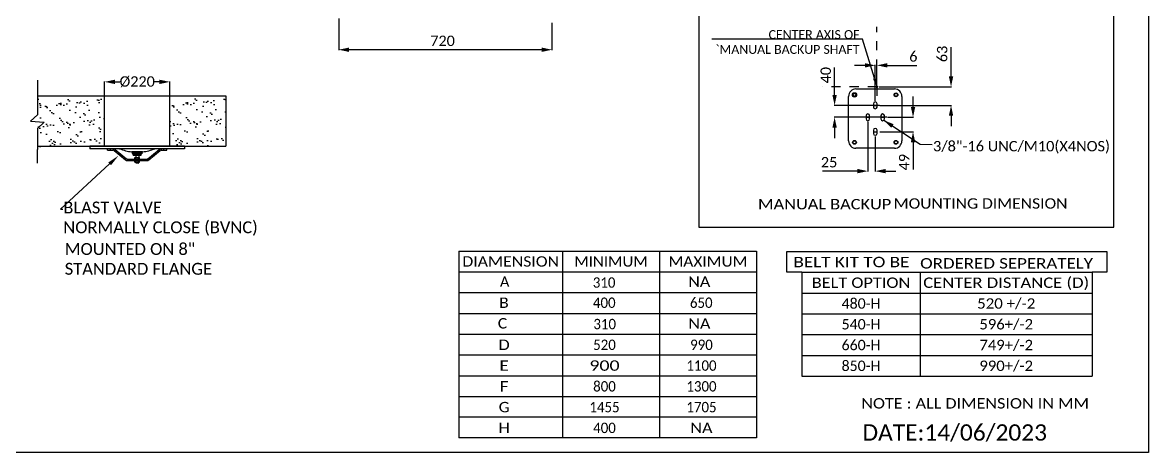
# Model space of a CAD drawing. Header units: millimetres. Extents: x 11802 to 19889, y -472 to 9054.
# Drawn here: x 14405 to 18205, y 4777 to 6226 of the extents above; entities that cross this region are included whole.
import ezdxf
from ezdxf import colors
from ezdxf.entities.mleader import LeaderData, LeaderLine
from ezdxf.enums import TextEntityAlignment as Align
from ezdxf.math import Vec2, Vec3

# ---------------------------------------------------------------- set-up
doc = ezdxf.new("R2010")
doc.units = ezdxf.units.MM
doc.header["$LTSCALE"] = 307.34
doc.header["$PDMODE"] = 3
doc.header["$PDSIZE"] = 8
doc.linetypes.add('DASHED', pattern=[0.2, 0.1, -0.1])
doc.layers.get('0').update_dxf_attribs({"linetype": 'CONTINUOUS'})
doc.layers.get('Defpoints').update_dxf_attribs({"linetype": 'CONTINUOUS'})
for name, color, linetype in [('00_BUW_DATUM', 7, 'CONTINUOUS'), ('02___PRT_ALL_AXES', 7, 'CONTINUOUS'), ('03___PRT_ALL_CURVES', 7, 'CONTINUOUS')]:
    doc.layers.add(name, color=color, linetype=linetype)
doc.styles.get("Standard").update_dxf_attribs({"font": 'calibri.ttf'})
doc.dimstyles.new('DIMSTYLE_1', dxfattribs={"dimtxt": 35, "dimasz": 35, "dimexe": 1.5, "dimexo": 1, "dimgap": 0.875, "dimtad": 1, "dimdsep": 46, "dimtxsty": 'Standard', "dimblk": '_FILLED', "dimblk1": '_FILLED', "dimblk2": '_FILLED', "dimcen": 0.09, "dimazin": 2, "dimtp": 0.01, "dimtm": 0.01, "dimtfac": 1, "dimtofl": 0, "dimtmove": 0, "dimatfit": 3, "dimldrblk": '_FILLED', "dimfxl": 1, "dimtolj": 1, "dimarcsym": 0})
doc.dimstyles.new('DIMSTYLE_2', dxfattribs={"dimtxt": 35, "dimasz": 35, "dimexe": 1.5, "dimexo": 1, "dimgap": 0.875, "dimtad": 1, "dimdec": 0, "dimdsep": 46, "dimtxsty": 'Standard', "dimblk": '_FILLED', "dimblk1": '_FILLED', "dimblk2": '_FILLED', "dimcen": 0.09, "dimazin": 2, "dimtp": 0.01, "dimtm": 0.01, "dimtfac": 1, "dimtdec": 0, "dimtofl": 0, "dimtmove": 0, "dimatfit": 3, "dimldrblk": '_FILLED', "dimfxl": 1, "dimtolj": 1, "dimarcsym": 0})
doc.dimstyles.get("Standard").update_dxf_attribs({"dimtxt": 35, "dimasz": 35, "dimexe": 1.5, "dimexo": 1, "dimtad": 1, "dimdsep": 46, "dimtxsty": 'Standard', "dimblk": '_FILLED', "dimblk1": '_FILLED', "dimblk2": '_FILLED', "dimcen": 0.09, "dimazin": 2, "dimtol": 1, "dimtp": 0.01, "dimtm": 0.01, "dimtfac": 1, "dimtofl": 0, "dimtmove": 0, "dimatfit": 3, "dimldrblk": '_FILLED', "dimfxl": 1, "dimtolj": 1, "dimarcsym": 0})

# ---------------------------------------------------------------- blocks, each defined once
blk = doc.blocks.new('_FILLED')
at = {"color": 0, "linetype": 'ByBlock'}
blk.add_solid([(0, 0), (-1, 0.21), (-1, -0.21)], dxfattribs=at)
blk = doc.blocks.new('*D787')
at = {"color": 0, "linetype": 'Continuous', "lineweight": -2}
for p, q in [((15472.4, 6239.9), (15472.4, 6132.8)), ((16192.1, 6224.9), (16192.1, 6132.8)), ((16157.1, 6134.3), (15507.4, 6134.3))]:
    blk.add_line(p, q, dxfattribs=at)
at = {"layer": 'Defpoints', "color": 0}
for p in [(15472.4, 6240.9), (16192.1, 6225.9), (15472.4, 6134.3)]:
    blk.add_point(p, dxfattribs=at)
at = {"color": 0, "linetype": 'ByBlock', "lineweight": -2, "xscale": 35, "yscale": 35, "zscale": 35, "rotation": 180}
blk.add_blockref('_FILLED', (15472.4, 6134.3), dxfattribs=at)
at = {"color": 0, "linetype": 'ByBlock', "lineweight": -2, "xscale": 35, "yscale": 35, "zscale": 35}
blk.add_blockref('_FILLED', (16192.1, 6134.3), dxfattribs=at)
at = {"color": 0, "insert": (15822.9, 6181.9), "char_height": 35, "attachment_point": 2, "line_spacing_factor": 0.9}
blk.add_mtext('\\A1;720', dxfattribs=at)
blk = doc.blocks.new('*D800')
at = {"color": 0, "linetype": 'Continuous', "lineweight": -2}
for p, q in [((17538.8, 6044.4), (17538.8, 6143)), ((17296.7, 6009.4), (17540.3, 6009.4)), ((17299, 5946.7), (17540.3, 5946.7)), ((17538.8, 5911.7), (17538.8, 5876.7))]:
    blk.add_line(p, q, dxfattribs=at)
at = {"layer": 'Defpoints', "color": 0}
for p in [(17295.7, 6009.4), (17538.8, 6009.4), (17298, 5946.7)]:
    blk.add_point(p, dxfattribs=at)
at = {"color": 0, "linetype": 'ByBlock', "lineweight": -2, "xscale": 35, "yscale": 35, "zscale": 35}
for p, rotation in [((17538.8, 6009.4), 270), ((17538.8, 5946.7), 90)]:
    blk.add_blockref('_FILLED', p, dxfattribs=dict(at, rotation=rotation))
at = {"color": 0, "insert": (17491.2, 6092.4), "char_height": 35, "attachment_point": 1, "rotation": 90, "line_spacing_factor": 0.9}
blk.add_mtext('\\A1;\\A1;63', dxfattribs=at)
blk = doc.blocks.new('*D801')
at = {"color": 0, "linetype": 'Continuous', "lineweight": -2}
for p, q in [((17248, 6081.7), (17213, 6081.7)), ((17283, 5962.2), (17283, 6083.2)), ((17288.7, 6005.9), (17288.7, 6083.2)), ((17323.7, 6081.7), (17423.9, 6081.7))]:
    blk.add_line(p, q, dxfattribs=at)
at = {"layer": 'Defpoints', "color": 0}
for p in [(17288.7, 6081.7), (17288.7, 6004.9), (17283, 5961.2)]:
    blk.add_point(p, dxfattribs=at)
at = {"color": 0, "linetype": 'ByBlock', "lineweight": -2, "xscale": 35, "yscale": 35, "zscale": 35}
blk.add_blockref('_FILLED', (17283, 6081.7), dxfattribs=at)
at = {"color": 0, "linetype": 'ByBlock', "lineweight": -2, "xscale": 35, "yscale": 35, "zscale": 35, "rotation": 180}
blk.add_blockref('_FILLED', (17288.7, 6081.7), dxfattribs=at)
at = {"color": 0, "insert": (17411.6, 6129.3), "char_height": 35, "attachment_point": 2, "line_spacing_factor": 0.9}
blk.add_mtext('\\A1;\\A1;6', dxfattribs=at)
blk = doc.blocks.new('*D802')
at = {"color": 0, "linetype": 'Continuous', "lineweight": -2}
for p, q in [((17258, 5891.2), (17258, 5723.7)), ((17283, 5842.2), (17283, 5723.7)), ((17223, 5725.2), (17104.5, 5725.2)), ((17318, 5725.2), (17353, 5725.2))]:
    blk.add_line(p, q, dxfattribs=at)
at = {"layer": 'Defpoints', "color": 0}
for p in [(17258, 5892.2), (17283, 5843.2), (17283, 5725.2)]:
    blk.add_point(p, dxfattribs=at)
at = {"color": 0, "linetype": 'ByBlock', "lineweight": -2, "xscale": 35, "yscale": 35, "zscale": 35}
blk.add_blockref('_FILLED', (17258, 5725.2), dxfattribs=at)
at = {"color": 0, "linetype": 'ByBlock', "lineweight": -2, "xscale": 35, "yscale": 35, "zscale": 35, "rotation": 180}
blk.add_blockref('_FILLED', (17283, 5725.2), dxfattribs=at)
at = {"color": 0, "insert": (17154.9, 5772.7), "char_height": 35, "attachment_point": 3, "line_spacing_factor": 0.9}
blk.add_mtext('\\A1;25', dxfattribs=at)
blk = doc.blocks.new('*D803')
at = {"color": 0, "linetype": 'Continuous', "lineweight": -2}
for p, q in [((17145.8, 5981.7), (17145.8, 6074.3)), ((17297, 5946.7), (17144.3, 5946.7)), ((17322, 5906.7), (17144.3, 5906.7)), ((17145.8, 5871.7), (17145.8, 5836.7))]:
    blk.add_line(p, q, dxfattribs=at)
at = {"layer": 'Defpoints', "color": 0}
for p in [(17298, 5946.7), (17145.8, 5906.7), (17323, 5906.7)]:
    blk.add_point(p, dxfattribs=at)
at = {"color": 0, "linetype": 'ByBlock', "lineweight": -2, "xscale": 35, "yscale": 35, "zscale": 35}
for p, rotation in [((17145.8, 5946.7), 270), ((17145.8, 5906.7), 90)]:
    blk.add_blockref('_FILLED', p, dxfattribs=dict(at, rotation=rotation))
at = {"color": 0, "insert": (17098.3, 6020.8), "char_height": 35, "attachment_point": 1, "rotation": 90, "line_spacing_factor": 0.9}
blk.add_mtext('\\A1;40', dxfattribs=at)
blk = doc.blocks.new('*D804')
at = {"color": 0, "linetype": 'Continuous', "lineweight": -2}
for p, q in [((17410.6, 5941.7), (17410.6, 5976.7)), ((17324, 5906.7), (17412.1, 5906.7)), ((17299, 5857.7), (17412.1, 5857.7)), ((17410.6, 5822.7), (17410.6, 5730.4))]:
    blk.add_line(p, q, dxfattribs=at)
at = {"layer": 'Defpoints', "color": 0}
for p in [(17323, 5906.7), (17410.6, 5906.7), (17298, 5857.7)]:
    blk.add_point(p, dxfattribs=at)
at = {"color": 0, "linetype": 'ByBlock', "lineweight": -2, "xscale": 35, "yscale": 35, "zscale": 35}
for p, rotation in [((17410.6, 5906.7), 270), ((17410.6, 5857.7), 90)]:
    blk.add_blockref('_FILLED', p, dxfattribs=dict(at, rotation=rotation))
at = {"color": 0, "insert": (17363.1, 5783.1), "char_height": 35, "attachment_point": 3, "rotation": 90, "line_spacing_factor": 0.9}
blk.add_mtext('\\A1;49', dxfattribs=at)
blk = doc.blocks.new('*D818')
at = {"color": 0, "lineweight": -2}
for p, q in [((14682.4, 5979.8), (14682.4, 6027.5)), ((14717.4, 6026), (14733.8, 6026)), ((14867.4, 6026), (14850.9, 6026)), ((14902.4, 5979.8), (14902.4, 6027.5))]:
    blk.add_line(p, q, dxfattribs=at)
at = {"layer": 'Defpoints', "color": 0}
for p in [(14902.4, 6026), (14682.4, 5978.8), (14902.4, 5978.8)]:
    blk.add_point(p, dxfattribs=at)
at = {"color": 0, "linetype": 'ByBlock', "lineweight": -2, "xscale": 35, "yscale": 35, "zscale": 35, "rotation": 180}
blk.add_blockref('_FILLED', (14682.4, 6026), dxfattribs=at)
at = {"color": 0, "linetype": 'ByBlock', "lineweight": -2, "xscale": 35, "yscale": 35, "zscale": 35}
blk.add_blockref('_FILLED', (14902.4, 6026), dxfattribs=at)
at = {"color": 0, "insert": (14792.4, 6026), "char_height": 35, "attachment_point": 5}
blk.add_mtext('\\A1;\\A1;%%C220', dxfattribs=at)

msp = doc.modelspace()

# ---------------------------------------------------------------- hatches: boundary and pattern name
at = {"linetype": 'ByBlock', "lineweight": 30}
h = msp.add_hatch(dxfattribs=at)
h.set_pattern_fill('AR-SAND', color=256)
h.set_pattern_definition([(37.5, (4112.79, 5234.83), (-1.60003, 48.94132), [0, -38.608, 0, -43.18, 0, -41.275]), (7.5, (4112.79, 5234.83), (44.95233, 71.6825), [0, -20.828, 0, -34.798, 0, -13.335]), (327.5, (4081.55, 5234.83), (79.09924, 0.14372), [0, -12.7, 0, -45.72, 0, -59.69]), (317.5, (4081.55, 5234.83), (76.35565, 22.29293), [0, -6.35, 0, -29.972, 0, -34.29])])
h.paths.add_polyline_path([(14455.35303, 5976.68101), (14682.39524, 5978.62185), (14682.39524, 5808.88369), (14455.35303, 5806.94286)])
h = msp.add_hatch(dxfattribs=at)
h.set_pattern_fill('AR-SAND', color=256)
h.set_pattern_definition([(37.5, (4540.854, 5237.044), (-1.60003, 48.94132), [0, -38.608, 0, -43.18, 0, -41.275]), (7.5, (4540.854, 5237.044), (44.95233, 71.6825), [0, -20.828, 0, -34.798, 0, -13.335]), (327.5, (4509.61, 5237.044), (79.09924, 0.14372), [0, -12.7, 0, -45.72, 0, -59.69]), (317.5, (4509.61, 5237.044), (76.35565, 22.29293), [0, -6.35, 0, -29.972, 0, -34.29])])
h.paths.add_polyline_path([(14902.39524, 5978.75277), (15091.97901, 5978.75277), (15091.97901, 5809.01462), (14902.39524, 5809.01462)])

# ---------------------------------------------------------------- linework, layer by layer
for p, q in [((16687.72138, 6336.35808), (16687.72138, 5536.35808)), ((18087.72138, 5536.35808), (18087.72138, 6336.35808)), ((14455.35303, 6006.97129), (14455.35303, 5936.97129)), ((14455.35303, 6006.97129), (14455.35303, 5936.97129)), ((14455.35303, 5978.75277), (15091.97901, 5978.75277)), ((14682.39524, 5808.75277), (14682.39524, 5978.75277)), ((14902.39524, 5808.75277), (14902.39524, 5978.75277)), ((15091.97901, 5978.75277), (15091.97901, 5808.75277)), ((14455.35303, 5868.31194), (14455.35303, 5798.31194)), ((14455.35303, 5868.31194), (14455.35303, 5798.31194)), ((14455.35303, 5752.10993), (14455.35303, 5798.31194)), ((14455.35303, 5752.10993), (14455.35303, 5798.31194)), ((14632.39524, 5808.75277), (14792.39524, 5808.75277)), ((14792.39524, 5808.75277), (14682.39524, 5808.75277)), ((14792.39524, 5808.75277), (14902.39524, 5808.75277)), ((16687.72138, 5536.35808), (18087.72138, 5536.35808)), ((18064.98166, 5454.09652), (18064.98166, 5384.09652)), ((16882.19609, 4965.71434), (16882.19609, 4895.71434)), ((16882.19609, 4895.71434), (15877.69609, 4895.71434)), ((16882.19609, 4895.71434), (16882.19609, 4825.71434)), ((16882.19609, 4825.71434), (15877.69609, 4825.71434))]:
    msp.add_line(p, q)
at = {"linetype": 'DASHED'}
for q in [(17288.65414, 6211.93899), (17104.10108, 6009.38782), (17288.65414, 5973.08439)]:
    msp.add_line((17288.65414, 6009.38782), q, dxfattribs=at)
at = {"linetype": 'ByBlock'}
for p, q in [((14455.35303, 5983.75277), (14455.35303, 5915.31194)), ((15091.97901, 5958.75277), (15091.97901, 5808.75277)), ((14455.35303, 5868.31194), (14455.35303, 5808.75277)), ((14455.35303, 5808.75277), (15091.97901, 5808.75277)), ((14455.35303, 5808.75277), (15091.97901, 5808.75277)), ((16984.98166, 5384.09652), (16984.98166, 5454.09652)), ((16984.98166, 5454.09652), (18014.98166, 5454.09652)), ((18014.98166, 5454.09652), (18064.98166, 5454.09652)), ((17034.98166, 5384.09652), (16984.98166, 5384.09652)), ((18064.98166, 5384.09652), (18014.98166, 5384.09652))]:
    msp.add_line(p, q, dxfattribs=at)
at = {"color": 0, "linetype": 'Continuous'}
for p, q in [((17192.99059, 5827.20864), (17192.99059, 5977.20864)), ((17215.00165, 5986.43509), (17215.31165, 5986.97203)), ((17217.99059, 6002.20864), (17347.99059, 6002.20864)), ((17372.99059, 5977.20864), (17372.99059, 5827.20864)), ((17276.99059, 5952.20864), (17276.99059, 5941.20864)), ((17276.99059, 5946.70864), (17288.99059, 5946.70864)), ((17288.99059, 5941.20864), (17288.99059, 5952.20864)), ((17251.99059, 5912.20864), (17251.99059, 5901.20864)), ((17251.99059, 5906.70864), (17263.99059, 5906.70864)), ((17263.99059, 5901.20864), (17263.99059, 5912.20864)), ((17301.99059, 5912.20864), (17301.99059, 5901.20864)), ((17301.99059, 5906.70864), (17313.99059, 5906.70864)), ((17304.82852, 5915.51545), (17302.98757, 5915.51545)), ((17313.99059, 5901.20864), (17313.99059, 5912.20864)), ((17276.99059, 5863.20864), (17276.99059, 5852.20864)), ((17276.99059, 5857.70864), (17288.99059, 5857.70864)), ((17288.99059, 5852.20864), (17288.99059, 5863.20864)), ((14692.39524, 5795.75277), (14692.39524, 5800.75277)), ((14692.39524, 5795.75277), (14711.77474, 5795.75277)), ((14702.39524, 5795.75277), (14702.39524, 5800.75277)), ((14711.77474, 5800.75277), (14711.77474, 5795.75277)), ((14718.17659, 5798.43499), (14714.97567, 5794.59388)), ((14714.97567, 5794.59388), (14752.80365, 5763.07056)), ((14718.17659, 5798.43499), (14756.00457, 5766.91167)), ((14745.44377, 5800.75277), (14745.44377, 5800.15277)), ((14841.9225, 5800.15277), (14745.44377, 5800.15277)), ((14746.46002, 5799.95277), (14746.46002, 5800.15277)), ((14840.90624, 5799.95277), (14746.46002, 5799.95277)), ((14810.69897, 5790.17899), (14774.09152, 5790.17899)), ((14808.9003, 5788.33071), (14775.89019, 5788.33071)), ((14776.57524, 5784.50277), (14776.57525, 5784.50586)), ((14777.20528, 5783.64599), (14777.47524, 5783.60703)), ((14777.39599, 5785.46985), (14777.25685, 5785.42322)), ((14777.47525, 5783.60644), (14777.74522, 5783.64586)), ((14777.74522, 5783.60703), (14782.39524, 5783.60703)), ((14792.03881, 5786.47277), (14777.88514, 5786.47277)), ((14778.54524, 5785.97277), (14782.27603, 5785.97277)), ((14778.54524, 5780.97277), (14806.24524, 5780.97277)), ((14778.54524, 5778.97277), (14806.24524, 5778.97277)), ((14779.04524, 5778.47277), (14805.74524, 5778.47277)), ((14779.54004, 5783.97277), (14789.08961, 5783.97277)), ((14782.39524, 5780.97277), (14782.39524, 5783.97277)), ((14782.7708, 5783.97277), (14782.7708, 5784.20914)), ((14782.7708, 5778.97277), (14782.7708, 5780.97277)), ((14783.11826, 5786.47277), (14783.11826, 5786.02415)), ((14783.11826, 5783.97277), (14783.11826, 5784.23027)), ((14783.11826, 5778.47277), (14783.11826, 5780.97277)), ((14787.38462, 5784.45884), (14789.04867, 5784.5396)), ((14790.75906, 5786.4131), (14788.79272, 5786.32016)), ((14808.21524, 5784.50277), (14789.05044, 5784.50277)), ((14807.31527, 5783.60703), (14789.24073, 5783.60703)), ((14792.03881, 5786.47277), (14790.75906, 5786.4131)), ((14801.67223, 5780.97277), (14801.67223, 5778.47277)), ((14802.01968, 5780.97277), (14802.01968, 5778.97277)), ((14802.39524, 5780.97277), (14802.39524, 5783.60703)), ((14807.31524, 5785.39851), (14805.06795, 5785.39851)), ((14805.77522, 5785.46472), (14806.0883, 5785.49825)), ((14828.78592, 5766.91167), (14866.6139, 5798.43499)), ((14831.98684, 5763.07056), (14869.81482, 5794.59388)), ((14840.4474, 5799.95277), (14840.4474, 5800.15277)), ((14840.90624, 5799.95277), (14840.90624, 5800.15277)), ((14841.43088, 5800.75277), (14841.43088, 5800.15277)), ((14841.9225, 5800.75277), (14841.9225, 5800.15277)), ((14866.6139, 5798.43499), (14869.81482, 5794.59388)), ((14873.01574, 5800.75277), (14873.01574, 5795.75277)), ((14873.01574, 5795.75277), (14892.39524, 5795.75277)), ((14882.39524, 5795.75277), (14882.39524, 5800.75277)), ((14892.39524, 5795.75277), (14892.39524, 5800.75277)), ((17347.99059, 5802.20864), (17217.99059, 5802.20864)), ((14756.00457, 5766.91167), (14752.80365, 5763.07056)), ((14759.20549, 5765.75277), (14825.58499, 5765.75277)), ((14759.20549, 5765.75277), (14759.20549, 5760.75277)), ((14759.20549, 5760.75277), (14825.58499, 5760.75277)), ((14788.39524, 5752.35277), (14788.39524, 5754.85277)), ((14796.39524, 5752.35277), (14788.39524, 5752.35277)), ((14788.89524, 5751.85277), (14788.39524, 5752.35277)), ((14795.89524, 5751.85277), (14788.89524, 5751.85277)), ((14795.89524, 5751.85277), (14796.39524, 5752.35277)), ((14796.39524, 5752.35277), (14796.39524, 5754.85277)), ((14825.58499, 5765.75277), (14825.58499, 5760.75277)), ((14828.78592, 5766.91167), (14831.98684, 5763.07056)), ((15877.69609, 5455.71434), (16882.19609, 5455.71434)), ((15877.69609, 5455.71434), (15877.69609, 4825.71434)), ((16227.69609, 5455.71434), (16227.69609, 4825.71434)), ((16554.94609, 5455.71434), (16554.94609, 4825.71434)), ((16882.19609, 5455.71434), (16882.19609, 4965.71434)), ((15877.69609, 5385.71434), (16882.19609, 5385.71434)), ((17034.98166, 5384.09652), (18014.98166, 5384.09652)), ((17034.98166, 5384.09652), (17034.98166, 5034.09652)), ((17034.98166, 5384.09652), (18014.98166, 5384.09652)), ((17434.98166, 5384.09652), (17434.98166, 5034.09652)), ((18014.98166, 5384.09652), (18014.98166, 5034.09652)), ((15877.69609, 5315.71434), (16882.19609, 5315.71434)), ((17034.98166, 5314.09652), (18014.98166, 5314.09652)), ((15877.69609, 5245.71434), (16882.19609, 5245.71434)), ((17034.98166, 5244.09652), (18014.98166, 5244.09652)), ((15877.69609, 5175.71434), (16882.19609, 5175.71434)), ((17034.98166, 5174.09652), (18014.98166, 5174.09652)), ((15877.69609, 5105.71434), (16882.19609, 5105.71434)), ((17034.98166, 5104.09652), (18014.98166, 5104.09652)), ((15877.69609, 5035.71434), (16882.19609, 5035.71434)), ((17034.98166, 5034.09652), (18014.98166, 5034.09652)), ((15877.69609, 4965.71434), (16882.19609, 4965.71434))]:
    msp.add_line(p, q, dxfattribs=at)
msp.add_lwpolyline([(18205.07743, 4777), (12162, 4777), (12162, 9053.78402), (18205.07743, 9053.78402)], close=True, dxfattribs=at)
for points in [[(14455.35303, 6032.0136), (14455.35303, 5986.48988)], [(14455.35303, 6032.0136), (14455.35303, 5986.48988)], [(14455.35303, 5960.30462), (14455.35303, 5915.31194), (14431.86643, 5893.53543), (14478.83963, 5890.08845), (14455.35303, 5868.31194), (14455.35303, 5799.48988)], [(14455.35303, 5960.30462), (14455.35303, 5915.31194), (14431.86643, 5893.53543), (14478.83963, 5890.08845), (14455.35303, 5868.31194), (14455.35303, 5799.48988)]]:
    msp.add_lwpolyline(points)
for points in [[(14776.72887, 5785.0093), (14776.58963, 5784.65968), (14776.57525, 5784.50588)], [(14777.25685, 5785.42322), (14777.10964, 5785.35717), (14776.93385, 5785.24049), (14776.72887, 5785.0093)], [(14788.79272, 5786.32016), (14787.83058, 5786.27366), (14786.90096, 5786.22777), (14786.01631, 5786.18297), (14785.18516, 5786.13961), (14784.40731, 5786.09765), (14783.68065, 5786.05696), (14783.00284, 5786.01741), (14782.37149, 5785.97889), (14781.78418, 5785.94125), (14781.23861, 5785.90438), (14780.73367, 5785.86821), (14780.26943, 5785.83279), (14779.84563, 5785.79817), (14779.46154, 5785.76439), (14779.11592, 5785.73147), (14778.80636, 5785.69932), (14778.52999, 5785.6678), (14778.28394, 5785.63671), (14778.06531, 5785.60578), (14777.87093, 5785.57458), (14777.6967, 5785.54231), (14777.53991, 5785.50804), (14777.39599, 5785.46985)], [(14777.92107, 5783.75393), (14777.92196, 5783.75378), (14777.96713, 5783.76602), (14778.04852, 5783.78432), (14778.16289, 5783.80614), (14778.30875, 5783.83025), (14778.48547, 5783.85598), (14778.69295, 5783.88295), (14778.93129, 5783.91092), (14779.20069, 5783.93972), (14779.5015, 5783.96927), (14779.83445, 5783.99953), (14780.2004, 5784.03049), (14780.60026, 5784.06215), (14781.03495, 5784.09453), (14781.50539, 5784.12764), (14782.01239, 5784.1615), (14782.55634, 5784.1961), (14783.1374, 5784.23144), (14783.7555, 5784.26751), (14784.41038, 5784.30431), (14785.10152, 5784.34184), (14785.82817, 5784.3801), (14786.58934, 5784.41908), (14787.38462, 5784.45884)], [(14805.04083, 5785.39608), (14805.43084, 5785.43108), (14805.77522, 5785.46472)], [(14806.0883, 5785.49825), (14806.37071, 5785.53176), (14806.62264, 5785.5653), (14806.8453, 5785.59905), (14807.04116, 5785.63346), (14807.21425, 5785.6695), (14807.37098, 5785.70938), (14807.52145, 5785.75823), (14807.68121, 5785.82907), (14807.87183, 5785.95836), (14808.08419, 5786.21361), (14808.20787, 5786.57112), (14808.21524, 5786.68332)], [(14808.21524, 5786.68316), (14808.20071, 5786.84099), (14808.16365, 5786.93363)]]:
    msp.add_lwpolyline(points, dxfattribs=at)
for centre, radius in [((17288.65414, 6009.38782), 2.5), ((17288.65414, 6009.38782), 2), ((17212.99059, 5982.20864), 7.3), ((17212.99059, 5982.20864), 5.3), ((17352.99059, 5982.20864), 6.3), ((17352.99059, 5982.20864), 5.3), ((17212.99059, 5822.20864), 6.3), ((17212.99059, 5822.20864), 5.3), ((17352.99059, 5822.20864), 6.3), ((17352.99059, 5822.20864), 5.3)]:
    msp.add_circle(centre, radius, dxfattribs=at)
for centre, radius, start, end in [((17217.99059, 5977.20864), 25, 90, 180), ((17224.23926, 5986.43509), 9, 176.42120149, 177.23553302), ((17207.40025, 5969.19392), 14, 45.07151156, 45.67610338), ((17347.99059, 5977.20864), 25, 0, 90), ((17353.03527, 5986.34056), 5, 180, 199.14322901), ((17353.03527, 5986.34056), 9, 249.60889084, 289.17627821), ((17282.99059, 5952.20864), 6, 0, 180), ((17282.99059, 5941.20864), 6, 180, 0), ((17257.99059, 5912.20864), 6, 0, 180), ((17257.99059, 5901.20864), 6, 180, 0), ((17307.99059, 5912.20864), 6, 0, 180), ((17307.99059, 5901.20864), 6, 180, 0), ((17282.99059, 5863.20864), 6, 0, 180), ((17282.99059, 5852.20864), 6, 180, 0), ((17217.99059, 5827.20864), 25, 180, 270), ((17347.99059, 5827.20864), 25, 270, 0), ((14711.77474, 5790.75277), 10, 50.19442891, 90), ((14711.77474, 5790.75277), 5, 50.19442891, 90), ((14787.96875, 5930.90265), 141.40625, 247.06351951, 264.36808115), ((14773.89524, 5788.18864), 2, 4.07332405, 84.36808115), ((14777.88514, 5788.47277), 2, 184.07332405, 270), ((14777.39184, 5784.50267), 0.8166, 177.16069414, 179.99297649), ((14777.41432, 5784.50362), 0.83907, 180.05802843, 188.06972627), ((14777.39273, 5784.50264), 0.81749, 177.16166465, 179.77433532), ((14777.51777, 5784.48106), 0.94489, 156.87901989, 160.90637286), ((14777.50906, 5784.48519), 0.93525, 142.49746403, 156.9022854), ((14779.04524, 5785.97277), 0.5, 90, 180), ((14779.04524, 5778.97277), 0.5, 180, 270), ((14792.90399, 5784.5027), 3.85354, 179.44614288, 179.99891009), ((14805.74524, 5778.97277), 0.5, 270, 0), ((14806.90535, 5788.47277), 2, 309.2533834, 355.92667595), ((14810.89524, 5788.18864), 2, 95.63191885, 175.92667595), ((14796.82174, 5930.90265), 141.40625, 275.63191885, 292.93648049), ((14873.01574, 5790.75277), 10, 90, 129.80557109), ((14873.01574, 5790.75277), 5, 90, 129.80557109), ((14759.20549, 5770.75277), 10, 230.19442891, 270), ((14759.20549, 5770.75277), 5, 230.19442891, 270), ((14825.58499, 5770.75277), 5, 270, 309.80557109), ((14825.58499, 5770.75277), 10, 270, 309.80557109)]:
    msp.add_arc(centre, radius, start, end, dxfattribs=at)
for points, knots in [([(17286.90415, 6009.38436), (17286.90495, 6009.55098), (17286.95078, 6009.88556), (17287.16037, 6010.34399), (17287.48822, 6010.72437), (17287.90957, 6010.99772), (17288.39153, 6011.14212), (17288.89554, 6011.14515), (17289.37985, 6011.00642), (17289.80634, 6010.73667), (17290.14062, 6010.3562), (17290.35486, 6009.89538), (17290.40291, 6009.55859), (17290.40414, 6009.39127)], [0, 0, 0, 0, 0.0912294701, 0.1820722478, 0.2722845281, 0.3625575027, 0.4534038637, 0.5440478634, 0.6348243336, 0.7255322164, 0.81663329, 0.9083829328, 1, 1, 1, 1]), ([(17290.40414, 6009.39127), (17290.40334, 6009.22465), (17290.3575, 6008.89007), (17290.14791, 6008.43164), (17289.82007, 6008.05127), (17289.39871, 6007.77791), (17288.91676, 6007.63351), (17288.41274, 6007.63049), (17287.92844, 6007.76922), (17287.50194, 6008.03896), (17287.16766, 6008.41943), (17286.95342, 6008.88026), (17286.90537, 6009.21704), (17286.90415, 6009.38436)], [0, 0, 0, 0, 0.0912294701, 0.1820722478, 0.2722845281, 0.3625575027, 0.4534038637, 0.5440478634, 0.6348243336, 0.7255322164, 0.81663329, 0.9083829328, 1, 1, 1, 1]), ([(17290.30414, 6009.39107), (17290.30277, 6009.54816), (17290.2583, 6009.86346), (17290.05899, 6010.2949), (17289.74846, 6010.65232), (17289.35017, 6010.90849), (17288.89522, 6011.04284), (17288.42, 6011.04382), (17287.96389, 6010.91121), (17287.56277, 6010.6553), (17287.24901, 6010.29533), (17287.04873, 6009.86004), (17287.00468, 6009.54232), (17287.00415, 6009.38456)], [0, 0, 0, 0, 0.0912294701, 0.1820722478, 0.2722845281, 0.3625575027, 0.4534038637, 0.5440478634, 0.6348243336, 0.7255322164, 0.81663329, 0.9083829328, 1, 1, 1, 1]), ([(17287.00415, 6009.38456), (17287.00552, 6009.22747), (17287.04998, 6008.91218), (17287.2493, 6008.48073), (17287.55982, 6008.12331), (17287.95812, 6007.86715), (17288.41306, 6007.73279), (17288.88829, 6007.73182), (17289.3444, 6007.86442), (17289.74551, 6008.12034), (17290.05927, 6008.4803), (17290.25955, 6008.91559), (17290.30361, 6009.23331), (17290.30414, 6009.39107)], [0, 0, 0, 0, 0.0912294701, 0.1820722478, 0.2722845281, 0.3625575027, 0.4534038637, 0.5440478634, 0.6348243336, 0.7255322164, 0.81663329, 0.9083829328, 1, 1, 1, 1]), ([(14776.58355, 5784.38584), (14776.60699, 5784.21954), (14776.74873, 5783.89423), (14777.04498, 5783.69438), (14777.2053, 5783.64598)], [0, 0, 0, 0, 0.5007017637, 1, 1, 1, 1]), ([(14782.7708, 5778.97277), (14782.7708, 5778.90838), (14782.78729, 5778.78361), (14782.85984, 5778.62018), (14782.97279, 5778.50348), (14783.07215, 5778.47277), (14783.11826, 5778.47277)], [0, 0, 0, 0, 0.2897659916, 0.5579803233, 0.7925235323, 1, 1, 1, 1]), ([(14783.11826, 5786.47277), (14783.07402, 5786.47277), (14782.97903, 5786.44476), (14782.86839, 5786.33664), (14782.79426, 5786.18329), (14782.77415, 5786.06517), (14782.77148, 5786.0037)], [0, 0, 0, 0, 0.2086269896, 0.4427935056, 0.7098600723, 1, 1, 1, 1]), ([(14789.24073, 5783.60703), (14789.20815, 5783.60703), (14789.13765, 5783.70952), (14789.09936, 5783.89259), (14789.05798, 5784.17672), (14789.05044, 5784.38826), (14789.05044, 5784.50277)], [0, 0, 0, 0, 0.1038719731, 0.3214749601, 0.6349006083, 1, 1, 1, 1]), ([(14789.05062, 5784.53995), (14789.05099, 5784.57795), (14789.05456, 5784.72322), (14789.06558, 5784.8684), (14789.0794, 5784.97484)], [0, 0, 0, 0, 0.2614770665, 1, 1, 1, 1]), ([(14805.04087, 5785.39608), (14804.86594, 5785.38089), (14804.4654, 5785.36914), (14803.53194, 5785.32824), (14802.15126, 5785.28578), (14800.30526, 5785.23303), (14797.48166, 5785.16255), (14793.71697, 5785.07743), (14790.64247, 5785.01012), (14789.0794, 5784.97484)], [0, 0, 0, 0, 0.0329910421, 0.075233936, 0.1755796093, 0.2924956134, 0.4222158079, 0.7062492173, 1, 1, 1, 1]), ([(14802.01968, 5778.97277), (14802.01968, 5778.90838), (14802.0032, 5778.78361), (14801.93064, 5778.62018), (14801.8177, 5778.50348), (14801.71834, 5778.47277), (14801.67223, 5778.47277)], [0, 0, 0, 0, 0.2897659918, 0.5579803233, 0.7925235324, 1, 1, 1, 1]), ([(14807.31524, 5785.39851), (14807.43206, 5785.39851), (14807.66937, 5785.35582), (14808.06203, 5785.0927), (14808.21524, 5784.73216), (14808.21524, 5784.50277)], [0, 0, 0, 0, 0.2522887034, 0.504582846, 1, 1, 1, 1]), ([(14808.21524, 5784.50277), (14808.21524, 5784.27338), (14808.06203, 5783.91285), (14807.66937, 5783.64972), (14807.43206, 5783.60703), (14807.31524, 5783.60703)], [0, 0, 0, 0, 0.495417154, 0.7477112966, 1, 1, 1, 1])]:
    msp.add_open_spline(points, degree=3, knots=knots, dxfattribs=at)
for points in [[(14776.57625, 5784.54312), (14776.58039, 5784.62694), (14776.59742, 5784.71084), (14776.62487, 5784.79015)], [(14777.74519, 5783.64598), (14777.83446, 5783.67293), (14777.92021, 5783.71553), (14777.99604, 5783.76981)]]:
    msp.add_open_spline(points, degree=3, dxfattribs=at)
at = {"layer": '00_BUW_DATUM', "color": 0, "linetype": 'Continuous'}
for p, q in [((14784.88969, 5771.07222), (14785.89524, 5771.65277)), ((14784.88969, 5766.33333), (14784.88969, 5771.07222)), ((14785.89524, 5765.75277), (14784.88969, 5766.33333)), ((14784.88969, 5760.17222), (14785.89524, 5760.75277)), ((14784.88969, 5755.43333), (14784.88969, 5760.17222)), ((14785.89524, 5754.85277), (14784.88969, 5755.43333)), ((14785.89524, 5771.65277), (14798.89524, 5771.65277)), ((14785.89524, 5754.85277), (14798.89524, 5754.85277)), ((14788.64247, 5766.33333), (14788.64247, 5771.07222)), ((14788.64247, 5755.43333), (14788.64247, 5760.17222)), ((14796.14802, 5766.33333), (14796.14802, 5771.07222)), ((14796.14802, 5755.43333), (14796.14802, 5760.17222)), ((14799.9008, 5771.07222), (14798.89524, 5771.65277)), ((14798.89524, 5765.75277), (14799.9008, 5766.33333)), ((14799.9008, 5760.17222), (14798.89524, 5760.75277)), ((14798.89524, 5754.85277), (14799.9008, 5755.43333)), ((14799.9008, 5766.33333), (14799.9008, 5771.07222)), ((14799.9008, 5755.43333), (14799.9008, 5760.17222))]:
    msp.add_line(p, q, dxfattribs=at)
for centre, radius, start, end in [((14786.69819, 5768.40734), 3.25136, 75.6687409, 77.86557217), ((14798.09228, 5768.4074), 3.25129, 102.13445214, 104.32954935)]:
    msp.add_arc(centre, radius, start, end, dxfattribs=at)
for points, knots in [([(14784.88969, 5771.07222), (14785.18424, 5771.24227), (14785.64143, 5771.4628), (14786.28492, 5771.62503), (14786.60694, 5771.65277), (14786.76608, 5771.65277)], [0, 0, 0, 0, 0.5141525033, 0.7594241426, 1, 1, 1, 1]), ([(14784.88969, 5766.33333), (14785.18424, 5766.16327), (14785.64143, 5765.94275), (14786.28492, 5765.78051), (14786.60694, 5765.75277), (14786.76608, 5765.75277)], [0, 0, 0, 0, 0.5141525033, 0.7594241426, 1, 1, 1, 1]), ([(14784.88969, 5760.17222), (14785.18424, 5760.34227), (14785.64143, 5760.5628), (14786.28492, 5760.72503), (14786.60694, 5760.75277), (14786.76608, 5760.75277)], [0, 0, 0, 0, 0.5141525033, 0.7594241426, 1, 1, 1, 1]), ([(14784.88969, 5755.43333), (14785.18424, 5755.26327), (14785.64143, 5755.04275), (14786.28492, 5754.88051), (14786.60694, 5754.85277), (14786.76608, 5754.85277)], [0, 0, 0, 0, 0.5141525033, 0.7594241426, 1, 1, 1, 1]), ([(14786.76608, 5771.65277), (14786.81749, 5771.65277), (14787.02408, 5771.64712), (14787.2299, 5771.61865), (14787.38165, 5771.58605)], [0, 0, 0, 0, 0.2488063247, 1, 1, 1, 1]), ([(14786.76608, 5765.75277), (14786.92522, 5765.75277), (14787.24724, 5765.78051), (14787.89072, 5765.94275), (14788.34792, 5766.16327), (14788.64247, 5766.33333)], [0, 0, 0, 0, 0.2405758697, 0.4858475106, 1, 1, 1, 1]), ([(14786.76608, 5760.75277), (14786.92522, 5760.75277), (14787.24724, 5760.72503), (14787.89072, 5760.5628), (14788.34792, 5760.34227), (14788.64247, 5760.17222)], [0, 0, 0, 0, 0.2405758697, 0.4858475106, 1, 1, 1, 1]), ([(14786.76608, 5754.85277), (14786.92522, 5754.85277), (14787.24724, 5754.88051), (14787.89072, 5755.04275), (14788.34792, 5755.26327), (14788.64247, 5755.43333)], [0, 0, 0, 0, 0.2405758697, 0.4858475106, 1, 1, 1, 1]), ([(14787.50299, 5771.55751), (14787.60024, 5771.53268), (14787.99643, 5771.41216), (14788.37118, 5771.22885), (14788.64247, 5771.07222)], [0, 0, 0, 0, 0.2426577324, 1, 1, 1, 1]), ([(14788.64247, 5771.07222), (14789.25221, 5771.24823), (14790.49006, 5771.54195), (14791.76087, 5771.65277), (14792.39524, 5771.65277)], [0, 0, 0, 0, 0.5001043445, 1, 1, 1, 1]), ([(14788.64247, 5766.33333), (14789.25221, 5766.15731), (14790.49006, 5765.8636), (14791.76087, 5765.75277), (14792.39524, 5765.75277)], [0, 0, 0, 0, 0.5001043445, 1, 1, 1, 1]), ([(14788.64247, 5760.17222), (14789.25221, 5760.34823), (14790.49006, 5760.64195), (14791.76087, 5760.75277), (14792.39524, 5760.75277)], [0, 0, 0, 0, 0.5001043445, 1, 1, 1, 1]), ([(14788.64247, 5755.43333), (14789.25221, 5755.25731), (14790.49006, 5754.9636), (14791.76087, 5754.85277), (14792.39524, 5754.85277)], [0, 0, 0, 0, 0.5001043445, 1, 1, 1, 1]), ([(14792.39524, 5771.65277), (14793.02962, 5771.65277), (14794.30042, 5771.54195), (14795.53828, 5771.24823), (14796.14802, 5771.07222)], [0, 0, 0, 0, 0.4998956697, 1, 1, 1, 1]), ([(14792.39524, 5765.75277), (14793.02962, 5765.75277), (14794.30042, 5765.8636), (14795.53828, 5766.15731), (14796.14802, 5766.33333)], [0, 0, 0, 0, 0.4998956697, 1, 1, 1, 1]), ([(14792.39524, 5760.75277), (14793.02962, 5760.75277), (14794.30042, 5760.64195), (14795.53828, 5760.34823), (14796.14802, 5760.17222)], [0, 0, 0, 0, 0.4998956697, 1, 1, 1, 1]), ([(14792.39524, 5754.85277), (14793.02962, 5754.85277), (14794.30042, 5754.9636), (14795.53828, 5755.25731), (14796.14802, 5755.43333)], [0, 0, 0, 0, 0.4998956697, 1, 1, 1, 1]), ([(14796.14802, 5771.07222), (14796.24046, 5771.12559), (14796.60321, 5771.32365), (14796.99034, 5771.48165), (14797.28759, 5771.55754)], [0, 0, 0, 0, 0.2581297675, 1, 1, 1, 1]), ([(14796.14802, 5766.33333), (14796.44257, 5766.16327), (14796.89976, 5765.94275), (14797.54325, 5765.78051), (14797.86527, 5765.75277), (14798.02441, 5765.75277)], [0, 0, 0, 0, 0.5141525033, 0.7594241426, 1, 1, 1, 1]), ([(14796.14802, 5760.17222), (14796.44257, 5760.34227), (14796.89976, 5760.5628), (14797.54325, 5760.72503), (14797.86527, 5760.75277), (14798.02441, 5760.75277)], [0, 0, 0, 0, 0.5141525033, 0.7594241426, 1, 1, 1, 1]), ([(14796.14802, 5755.43333), (14796.44257, 5755.26327), (14796.89976, 5755.04275), (14797.54325, 5754.88051), (14797.86527, 5754.85277), (14798.02441, 5754.85277)], [0, 0, 0, 0, 0.5141525033, 0.7594241426, 1, 1, 1, 1]), ([(14797.40884, 5771.58605), (14797.45975, 5771.59699), (14797.66276, 5771.63545), (14797.86987, 5771.65277), (14798.02441, 5771.65277)], [0, 0, 0, 0, 0.2520329441, 1, 1, 1, 1]), ([(14798.02441, 5771.65277), (14798.18355, 5771.65277), (14798.50557, 5771.62503), (14799.14905, 5771.4628), (14799.60625, 5771.24227), (14799.9008, 5771.07222)], [0, 0, 0, 0, 0.2405758697, 0.4858475106, 1, 1, 1, 1]), ([(14798.02441, 5765.75277), (14798.18355, 5765.75277), (14798.50557, 5765.78051), (14799.14905, 5765.94275), (14799.60625, 5766.16327), (14799.9008, 5766.33333)], [0, 0, 0, 0, 0.2405758697, 0.4858475106, 1, 1, 1, 1]), ([(14798.02441, 5760.75277), (14798.18355, 5760.75277), (14798.50557, 5760.72503), (14799.14905, 5760.5628), (14799.60625, 5760.34227), (14799.9008, 5760.17222)], [0, 0, 0, 0, 0.2405758697, 0.4858475106, 1, 1, 1, 1]), ([(14798.02441, 5754.85277), (14798.18355, 5754.85277), (14798.50557, 5754.88051), (14799.14905, 5755.04275), (14799.60625, 5755.26327), (14799.9008, 5755.43333)], [0, 0, 0, 0, 0.2405758697, 0.4858475106, 1, 1, 1, 1])]:
    msp.add_open_spline(points, degree=3, knots=knots, dxfattribs=at)
at = {"layer": '02___PRT_ALL_AXES', "color": 0, "linetype": 'Continuous'}
for p, q in [((14632.39524, 5808.75277), (14632.39524, 5800.75277)), ((14952.39524, 5808.75277), (14632.39524, 5808.75277)), ((14952.39524, 5800.75277), (14632.39524, 5800.75277)), ((14778.54524, 5785.66954), (14778.54524, 5785.97277)), ((14778.54524, 5778.97277), (14778.54524, 5780.97277)), ((14787.39524, 5778.47277), (14787.39524, 5771.65277)), ((14797.39524, 5778.47277), (14797.39524, 5771.65277)), ((14806.24524, 5785.39851), (14806.24524, 5785.51687)), ((14806.24524, 5778.97277), (14806.24524, 5780.97277)), ((14952.39524, 5808.75277), (14952.39524, 5800.75277))]:
    msp.add_line(p, q, dxfattribs=at)
at = {"layer": '03___PRT_ALL_CURVES', "color": 0, "linetype": 'Continuous'}
for centre, radius, start, end in [((14777.39022, 5784.50285), 0.81497, 180.00520289, 182.47210874), ((14777.40812, 5784.50359), 0.83289, 182.46980057, 184.30069967), ((14777.4301, 5784.50534), 0.85494, 184.30772178, 187.77689605), ((14777.46889, 5784.48864), 0.88395, 229.22108272, 238.4220813), ((14777.4527, 5784.46577), 0.85631, 250.29923829, 253.08394947), ((14777.47525, 5784.59569), 0.98865, 267.95322639, 270.26927356), ((14777.4753, 5784.59264), 0.98561, 270.26743201, 272.04963794), ((14777.49749, 5784.46664), 0.85723, 286.67521507, 289.69972024), ((14777.4825, 5784.48718), 0.88224, 303.94575255, 306.02643599)]:
    msp.add_arc(centre, radius, start, end, dxfattribs=at)
for points, knots in [([(14776.69256, 5784.06423), (14776.67537, 5784.09502), (14776.62499, 5784.19864), (14776.59377, 5784.31083), (14776.58302, 5784.38966)], [0, 0, 0, 0, 0.3068383636, 1, 1, 1, 1]), ([(14776.89155, 5783.81928), (14776.87371, 5783.83466), (14776.79629, 5783.90698), (14776.73265, 5783.99237), (14776.69256, 5784.06423)], [0, 0, 0, 0, 0.222365894, 1, 1, 1, 1]), ([(14777.16403, 5783.65958), (14777.15299, 5783.66354), (14777.09835, 5783.6844), (14777.04595, 5783.71104), (14777.00601, 5783.73558)], [0, 0, 0, 0, 0.2004949859, 1, 1, 1, 1]), ([(14777.97515, 5783.75531), (14777.92616, 5783.72233), (14777.86347, 5783.68873), (14777.79749, 5783.66354), (14777.78646, 5783.65958)], [0, 0, 0, 0, 0.833927848, 1, 1, 1, 1])]:
    msp.add_open_spline(points, degree=3, knots=knots, dxfattribs=at)
for points in [[(14777.43994, 5783.60766), (14777.35976, 5783.61054), (14777.28001, 5783.62325), (14777.20354, 5783.64651)], [(14777.74347, 5783.64546), (14777.66806, 5783.62286), (14777.58951, 5783.61049), (14777.51055, 5783.60766)]]:
    msp.add_open_spline(points, degree=3, dxfattribs=at)

# ---------------------------------------------------------------- texts
at = {"color": 0, "linetype": 'Continuous'}
for s, width, p, p2 in [('3/8"-16 UNC/M10(X4NOS)', 1.000854, (17477.9354, 5791.7949), (18075.11438, 5791.7949)), ('MANUAL BACKUP ', 1.120534, (16887.14069, 5596.35494), (17350.85665, 5596.35494)), ('MOUNTING DIMENSION', 1.07227, (17345.11569, 5598.62277), (17931.67211, 5598.62277)), ('DIAMENSION', 1.085132, (15889.54434, 5403.21434), (16215.84784, 5403.21434)), ('MINIMUM', 1.032539, (16267.32303, 5403.21434), (16515.31914, 5403.21434)), ('MAXIMUM', 1.06198, (16585.17615, 5403.21434), (16851.96603, 5403.21434)), ('BELT KIT TO BE ', 1.171941, (17006.86078, 5401.26479), (17412.96973, 5401.26479)), ('ORDERED SEPERATELY', 1.157294, (17434.47853, 5396.87757), (18017.63028, 5396.87757)), ('BELT OPTION', 1.118686, (17068.69761, 5331.59652), (17401.26571, 5331.59652)), ('CENTER DISTANCE (D)', 1.138728, (17444.98166, 5331.59652), (18004.98166, 5331.59652)), ('B', 1.06707, (16013.93531, 5264.19546), (16045.9392, 5264.19546)), ('400', 0.911286, (16330.36187, 5264.19546), (16406.76265, 5264.19546)), ('650', 0.911286, (16657.61187, 5264.19546), (16734.01265, 5264.19546)), ('480-H', 0.97094, (17169.40773, 5261.59652), (17300.55559, 5261.59652)), ('520 +/-2', 1.033476, (17626.85909, 5261.59652), (17823.10423, 5261.59652)), ('540-H', 0.97094, (17169.40773, 5191.59652), (17300.55559, 5191.59652)), ('596+/-2', 1.020884, (17634.41746, 5191.59652), (17815.54586, 5191.59652)), ('D', 1.112038, (16011.84412, 5122.34513), (16049.56786, 5122.34513)), ('520', 0.911286, (16331.1306, 5122.34513), (16407.53138, 5122.34513)), ('990', 0.911286, (16658.3806, 5122.34513), (16734.78138, 5122.34513)), ('660-H', 0.97094, (17169.40773, 5121.59652), (17300.55559, 5121.59652)), ('749+/-2', 1.020884, (17634.41746, 5121.59652), (17815.54586, 5121.59652)), ('E', 1.188716, (16014.70405, 5052.34513), (16046.70794, 5052.34513)), ('900', 1.215047, (16318.39714, 5052.34513), (16420.26484, 5052.34513)), ('1100', 0.911286, (16645.64714, 5052.34513), (16747.51484, 5052.34513)), ('850-H', 0.97094, (17169.40773, 5051.59652), (17300.55559, 5051.59652)), ('990+/-2', 1.020884, (17634.41746, 5051.59652), (17815.54586, 5051.59652)), ('F', 1.18799, (16015.65735, 4982.34513), (16045.75463, 4982.34513)), ('800', 0.911286, (16331.1306, 4982.34513), (16407.53138, 4982.34513)), ('1300', 0.911286, (16645.64714, 4982.34513), (16747.51484, 4982.34513)), ('G', 1.057089, (16012.32078, 4912.34513), (16049.0912, 4912.34513)), ('1455', 0.911286, (16318.39714, 4912.34513), (16420.26484, 4912.34513)), ('1705', 0.911286, (16645.64714, 4912.34513), (16747.51484, 4912.34513)), ('H', 1.098094, (16011.84412, 4842.34513), (16049.56786, 4842.34513)), ('400', 0.911286, (16331.1306, 4842.34513), (16407.53138, 4842.34513)), ('NA', 1.10368, (16659.33391, 4842.34513), (16733.82807, 4842.34513))]:
    msp.add_text(s, height=35, dxfattribs=dict(at, width=width)).set_placement(p, p2, align=Align.FIT)
at = {"color": 0, "linetype": 'Continuous', "lineweight": 30}
for s, width, p, p2 in [('A', 1.003136, (16016.4417, 5335.21537), (16048.44559, 5335.21537)), ('310', 0.911286, (16329.85791, 5332.16526), (16406.25868, 5332.16526)), ('NA', 1.10368, (16651.83843, 5335.14086), (16726.33259, 5335.14086)), ('C', 1.088568, (16009.24885, 5194.71008), (16041.25275, 5194.71008)), ('310', 0.911286, (16331.77838, 5192.21327), (16408.17916, 5192.21327)), ('NA', 1.10368, (16652.2988, 5193.92285), (16726.79296, 5193.92285)), ('NOTE : ALL DIMENSION IN MM', 1.107658, (17235.82477, 4924.98304), (18004.32672, 4924.98304))]:
    msp.add_text(s, height=35, dxfattribs=dict(at, width=width)).set_placement(p, p2, align=Align.FIT)
at = {"insert": (14547.79027, 5482.6359), "char_height": 40, "width": 904.0801234, "attachment_point": 1}
msp.add_mtext('MOUNTED ON 8" \\PSTANDARD FLANGE', dxfattribs=at)
at = {"lineweight": 30, "insert": (17239.84605, 4871.81534), "char_height": 55, "width": 995.9845584, "attachment_point": 1}
msp.add_mtext('\\A1;DATE:14/06/2023', dxfattribs=at)

# ---------------------------------------------------------------- dimensions: what is measured, and where the dimension line sits
at = {"color": 0, "linetype": 'Continuous'}
for base, p1, p2, angle, dimstyle, picture, middle in [((15472.39476, 6134.3315), (16192.0607, 6225.9217), (15472.39476, 6240.9217), 180, 'DIMSTYLE_2', '*D787', (15822.91995, 6134.3315)), ((17145.8146, 5906.70864), (17297.99059, 5946.70864), (17322.99059, 5906.70864), 270, 'DIMSTYLE_1', '*D803', (17145.8146, 6047.09472)), ((17410.61724, 5906.70864), (17297.99059, 5857.70864), (17322.99059, 5906.70864), 90, 'DIMSTYLE_1', '*D804', (17410.61724, 5757.21341))]:
    dim = msp.add_linear_dim(base=base, p1=p1, p2=p2, angle=angle, dimstyle=dimstyle, dxfattribs=at)
    dim.commit()
    dim.dimension.update_dxf_attribs({"geometry": picture, "text_midpoint": middle, "dimtype": 160})
dim = msp.add_linear_dim(base=(17288.65414, 6081.74513), p1=(17282.99059, 5961.20864), p2=(17288.65414, 6004.90831), text='\\A1;6', dimstyle='DIMSTYLE_1', override={"dimtxsty": 'Standard'}, dxfattribs=at)
dim.commit()
dim.dimension.update_dxf_attribs({"geometry": '*D801', "text_midpoint": (17411.59139, 6081.74513), "dimtype": 160})
dim = msp.add_linear_dim(base=(17538.75831, 6009.38387), p1=(17297.99059, 5946.70864), p2=(17295.65415, 6009.38387), angle=90, text='\\A1;63', dimstyle='DIMSTYLE_1', override={"dimtxsty": 'Standard'}, dxfattribs=at)
dim.commit()
dim.dimension.update_dxf_attribs({"geometry": '*D800', "text_midpoint": (17538.75831, 6117.26313), "dimtype": 160})
dim = msp.add_linear_dim(base=(14902.39524, 6026.02196), p1=(14682.39524, 5978.75277), p2=(14902.39524, 5978.75277), text='\\A1;%%C220', dimstyle='Standard', override={"dimtad": 0, "dimtih": 1, "dimtoh": 1, "dimdec": 4, "dimzin": 0, "dimtxsty": 'Standard', "dimcen": 37.8, "dimadec": 0, "dimazin": 0, "dimtdec": 4, "dimtzin": 0})
dim.commit()
dim.dimension.update_dxf_attribs({"geometry": '*D818', "text_midpoint": (14792.39524, 6026.02196)})
dim = msp.add_linear_dim(base=(17282.99059, 5725.19598), p1=(17257.99059, 5892.20864), p2=(17282.99059, 5843.20864), dimstyle='DIMSTYLE_1', dxfattribs=at)
dim.commit()
dim.dimension.update_dxf_attribs({"geometry": '*D802', "text_midpoint": (17130.13518, 5725.19598), "dimtype": 160})

# ---------------------------------------------------------------- leaders
msp.add_leader([(17311.54493, 5896.37473), (17434.99564, 5816.44572), (17474.66743, 5815.21134)], dimstyle='Standard', override={"dimtad": 0}, dxfattribs=at)
at = {"linetype": 'DASHED'}
ml = msp.add_multileader_mtext('Standard', dxfattribs=at)
ml.set_content('CENTER AXIS OF\\P`MANUAL BACKUP SHAFT')
ml.set_leader_properties(linetype='ByLayer')
ml.build(insert=Vec2(0, 0))
ml.multileader.update_dxf_attribs({"text_right_attachment_type": 6, "arrow_head_size": 30})
ctx = ml.context
ctx.base_point, ctx.char_height, ctx.arrow_head_size, ctx.plane_origin = Vec3(16739.72354, 6185.033), 30, 30, Vec3(17288.65414, 6009.38782)
ctx.right_attachment, ctx.text_align_type = 6, 2
notes = []
notes.append((ctx, [(0, (1, 1, 0), (17240.07739, 6169.66377), (-1, 0), 8, [(0, [(17288.65414, 6009.38782)], 0, [])])]))
ctx.mtext.insert, ctx.mtext.alignment, ctx.mtext.flow_direction = Vec3(17230.07739, 6200.40223), 3, 5
at = {"color": 0}
ml = msp.add_multileader_mtext('Standard', dxfattribs=at)
ml.set_content('BLAST VALVE \\PNORMALLY CLOSE (BVNC) ')
ml.set_leader_properties(linetype='ByLayer')
ml.build(insert=Vec2(0, 0))
ml.multileader.update_dxf_attribs({"text_right_attachment_type": 6, "arrow_head_size": 40})
ctx = ml.context
ctx.base_point, ctx.char_height, ctx.arrow_head_size, ctx.plane_origin = Vec3(14541, 5597.03958), 40, 40, Vec3(14722.71136, 5699.29318)
ctx.right_attachment = 6
notes.append((ctx, [(0, (1, 1, 0), (14533, 5597.03958), (1, 0), 8, [(0, [(14728.89128, 5776.83895)], 0, [])])]))
ctx.mtext.insert, ctx.mtext.flow_direction = Vec3(14543, 5622.54727), 5
for ctx, leaders in notes:
    for number, flags, end, landing, length, lines in leaders:
        leader = LeaderData()
        leader.index, (leader.has_last_leader_line, leader.has_dogleg_vector, leader.attachment_direction) = number, flags
        leader.last_leader_point, leader.dogleg_vector, leader.dogleg_length = Vec3(end), Vec3(landing), length
        for number, points, colour, breaks in lines:
            line = LeaderLine()
            line.index, line.vertices, line.color, line.breaks = number, Vec3.list(points), colors.encode_raw_color(colour), breaks
            leader.lines.append(line)
        ctx.leaders.append(leader)

doc.saveas('drawing.dxf')
